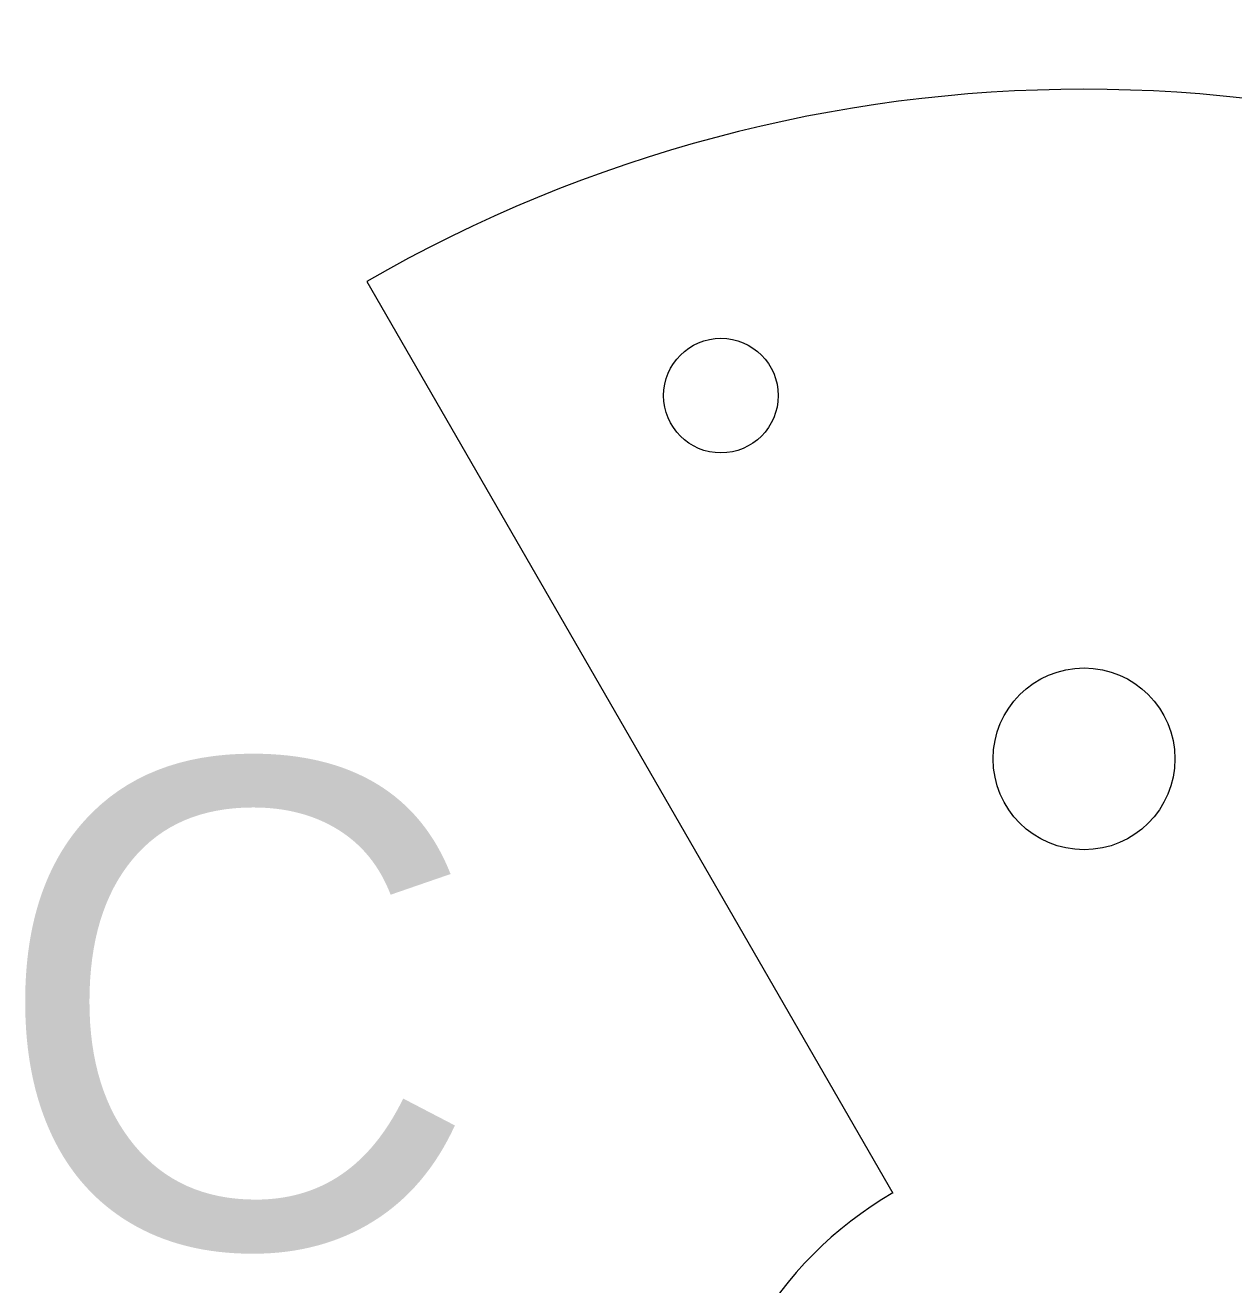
# Model space of a CAD drawing. Header units: millimetres. Extents: x -299 to 252, y -245 to 245.
# Drawn here: x -105.4 to -42.2, y 7.5 to 73.3 of the extents above; entities that cross this region are included whole.
import ezdxf

# ---------------------------------------------------------------- set-up
doc = ezdxf.new("R2010")
doc.units = ezdxf.units.MM
doc.header["$MEASUREMENT"] = 0
doc.styles.add('0', font='arial.ttf', dxfattribs={"height": 1})

msp = doc.modelspace()

# ---------------------------------------------------------------- linework, layer by layer
at = {"lineweight": 9}
for points in [[(-12.4989, 59.9373), (-35.7059, 73.3359), (-64.2984, 73.3354), (-87.505, 59.9361)], [(-87.4959, 59.9327), (-87.4959, 59.9327), (-60.0004, 12.2865), (-60.0004, 12.2865)], [(-59.9946, 12.2966), (-66.1804, 8.7255), (-69.9911, 2.1255), (-69.9911, -5.0172)]]:
    msp.add_open_spline(points, degree=3, dxfattribs=at)
for points in [[(-65.9906, 53.9743), (-65.9906, 55.6284), (-67.3315, 56.9694), (-68.9857, 56.9694), (-68.9857, 56.9694), (-70.6398, 56.9694), (-71.9808, 55.6284), (-71.9808, 53.9743), (-71.9808, 53.9743), (-71.9808, 52.3201), (-70.6398, 50.9792), (-68.9857, 50.9792), (-68.9857, 50.9792), (-67.3315, 50.9792), (-65.9906, 52.3201), (-65.9906, 53.9743)], [(-45.2472, 34.9878), (-45.2472, 37.6122), (-47.3747, 39.7397), (-49.9992, 39.7397), (-49.9992, 39.7397), (-52.6236, 39.7397), (-54.7511, 37.6122), (-54.7511, 34.9878), (-54.7511, 34.9878), (-54.7511, 32.3634), (-52.6236, 30.2359), (-49.9992, 30.2359), (-49.9992, 30.2359), (-47.3747, 30.2359), (-45.2472, 32.3634), (-45.2472, 34.9878)]]:
    msp.add_open_spline(points, degree=3, knots=[0, 0, 0, 0, 0.2, 0.2, 0.2, 0.2, 0.4, 0.4, 0.4, 0.4, 0.6, 0.6, 0.6, 0.6, 1, 1, 1, 1], dxfattribs=at)

# ---------------------------------------------------------------- texts
at = {"color": 250, "style": '0'}
msp.add_text('C', height=25.3999, dxfattribs=at).set_placement((-107.1669, 9.4805))

doc.saveas('drawing.dxf')
